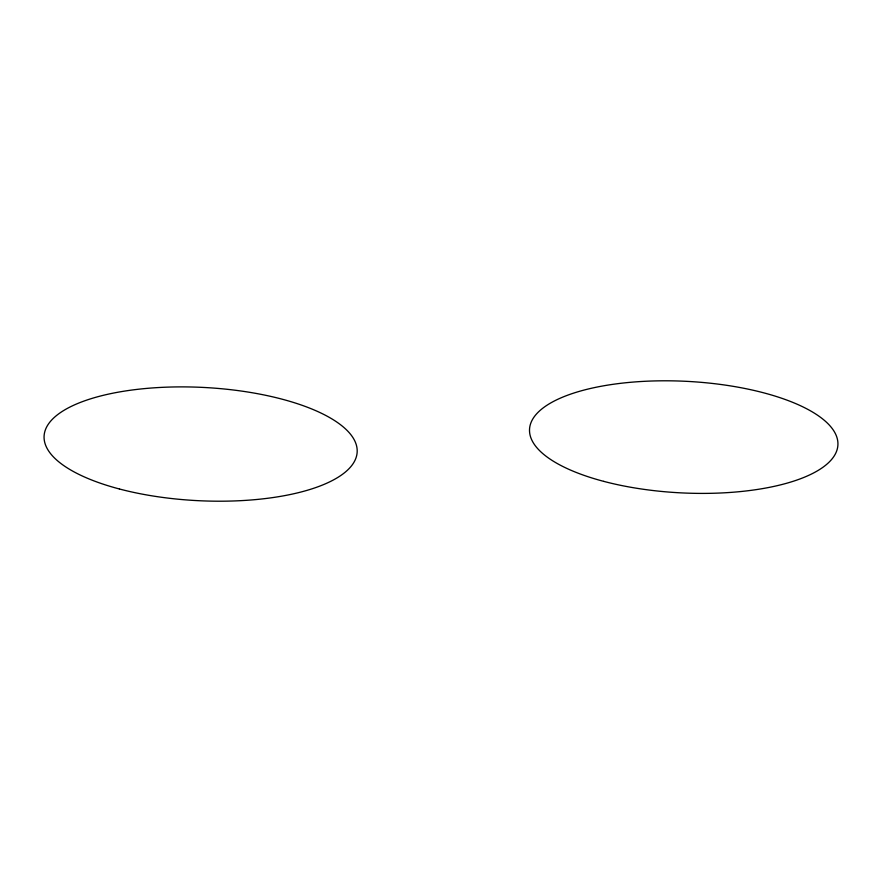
<?xml version="1.0" encoding="UTF-8"?>
<svg xmlns="http://www.w3.org/2000/svg" width="882" height="882" viewBox="0 0 882 882"><rect width="100%" height="100%" fill="white"/><g stroke="black" fill="none" stroke-linecap="round" stroke-linejoin="round"><path stroke-width="1.32" d="M119.445 488.992A156.742 56.68 2.9 0 0 357.155 452.157A156.742 56.68 2.9 0 0 125.277 390.991A156.742 56.68 2.9 0 0 119.445 488.992M603.762 481.374A154.383 55.831 2.9 0 0 837.9 445.09A154.383 55.831 2.9 0 0 609.506 384.839A154.383 55.831 2.9 0 0 603.762 481.374"/></g></svg>
